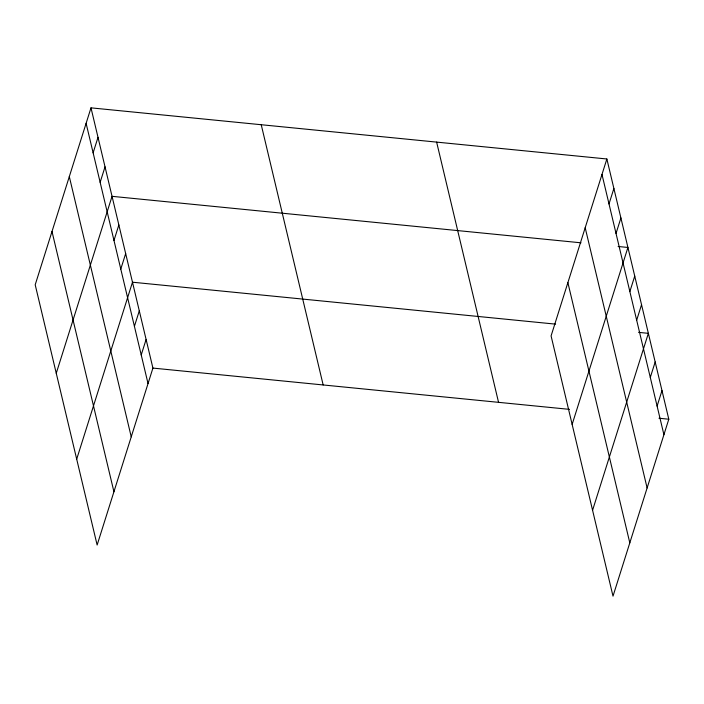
<?xml version="1.0" encoding="UTF-8"?>
<svg xmlns="http://www.w3.org/2000/svg" width="704" height="704" viewBox="0 0 704 704"><rect width="100%" height="100%" fill="white"/><g stroke="black" fill="none" stroke-linecap="round" stroke-linejoin="round"><path stroke-width="1.06" d="M90.992 107.853L35.2 284.786L97.134 545.019L152.918 368.086L90.992 107.853L606.866 158.981L668.8 419.214L613.008 596.147L551.082 335.914L606.866 158.981M93.122 152.83L98.006 137.342M100.144 182.327L105.028 166.839M56.258 373.27L112.042 196.328L581.002 242.81M113.978 240.442L118.853 224.954M120.789 269.069L125.673 253.581M76.692 459.149L132.484 282.207L555.606 324.139M134.411 326.322L139.295 310.834M141.222 354.948L146.106 339.46M609.004 203.958L613.888 188.47M616.026 233.446L620.91 217.967M572.141 424.398L627.924 247.456L618.103 246.488M629.851 291.57L634.735 276.082M636.671 320.197L641.546 304.709M592.574 510.268L648.366 333.335L638.546 332.358M650.294 377.45L655.178 361.962M657.105 406.076L661.989 390.588M152.918 368.086L569.492 409.367M658.979 418.238L668.8 419.214M601.99 174.46L663.916 434.702M585.191 227.744L647.117 487.978M567.882 282.638L629.807 542.872M436.63 142.102L498.555 402.345M261.228 124.722L323.162 384.956M86.108 123.341L148.034 383.574M69.309 176.616L131.234 436.85M51.999 231.51L113.925 491.744"/></g></svg>
